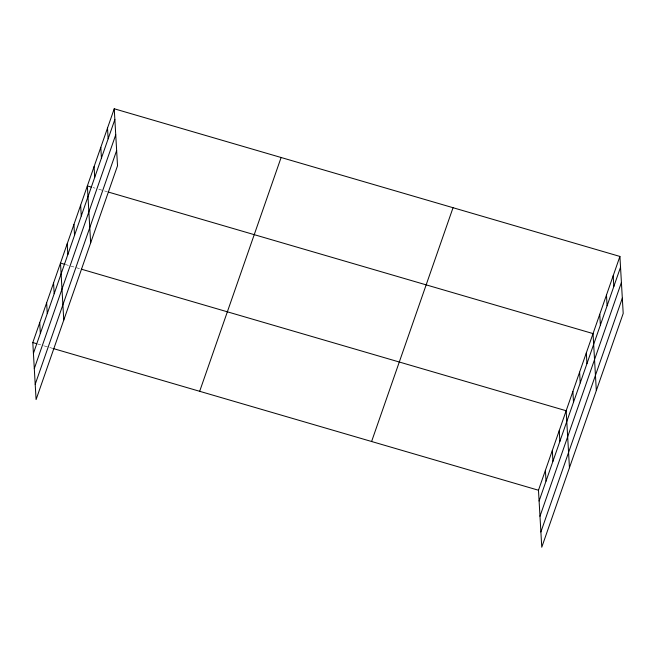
<?xml version="1.0" encoding="UTF-8"?>
<svg xmlns="http://www.w3.org/2000/svg" width="656" height="656" viewBox="0 0 656 656"><rect width="100%" height="100%" fill="white"/><g stroke="black" fill="none" stroke-linecap="round" stroke-linejoin="round"><path stroke-width="0.49" stroke-dasharray="3.28 2.46" d="M93.086 187.6L94.989 188.149M98.802 189.264L103.574 190.658M104.525 190.937L107.387 191.773M65.256 264.475L80.516 268.927M37.564 343.965L43.288 345.63M44.239 345.909L52.824 348.418"/><path stroke-width="0.98" d="M114.234 108.773L117.522 165.763L36.088 399.561L32.8 342.571L114.234 108.773L619.912 256.439L623.2 313.429L541.766 547.227L538.478 490.237L619.912 256.439M33.423 353.338L114.857 119.54M34.301 368.59L115.735 134.792M35.203 384.309L116.645 150.511M199.67 391.296L281.112 157.497M371.599 441.504L453.042 207.706M539.101 501.004L620.535 267.205M539.978 516.256L621.412 282.457M540.88 531.975L622.323 298.177M91.176 187.042L87.363 185.927L90.651 242.917M108.338 192.052L593.04 333.592L596.329 390.582M64.304 264.196L60.491 263.081L63.771 320.071M81.467 269.206L566.169 410.746L569.449 467.736M32.8 342.571L36.613 343.687M53.776 348.697L538.478 490.237M613.196 275.725L613.819 286.492M606.48 295.011L607.095 305.778M599.756 314.298L600.379 325.064M586.325 352.879L586.94 363.645M579.601 372.165L580.224 382.932M572.885 391.452L573.508 402.218M559.24 430.615L559.863 441.381M552.319 450.492L552.942 461.258M545.398 470.36L546.022 481.127M107.518 128.059L108.142 138.826M100.803 147.346L101.418 158.112M94.079 166.64L94.702 177.399M80.647 205.213L81.262 215.98M73.923 224.5L74.546 235.266M67.207 243.794L67.83 254.553M53.571 282.949L54.186 293.716M46.642 302.826L47.265 313.593M39.721 322.695L40.344 333.461"/></g></svg>
